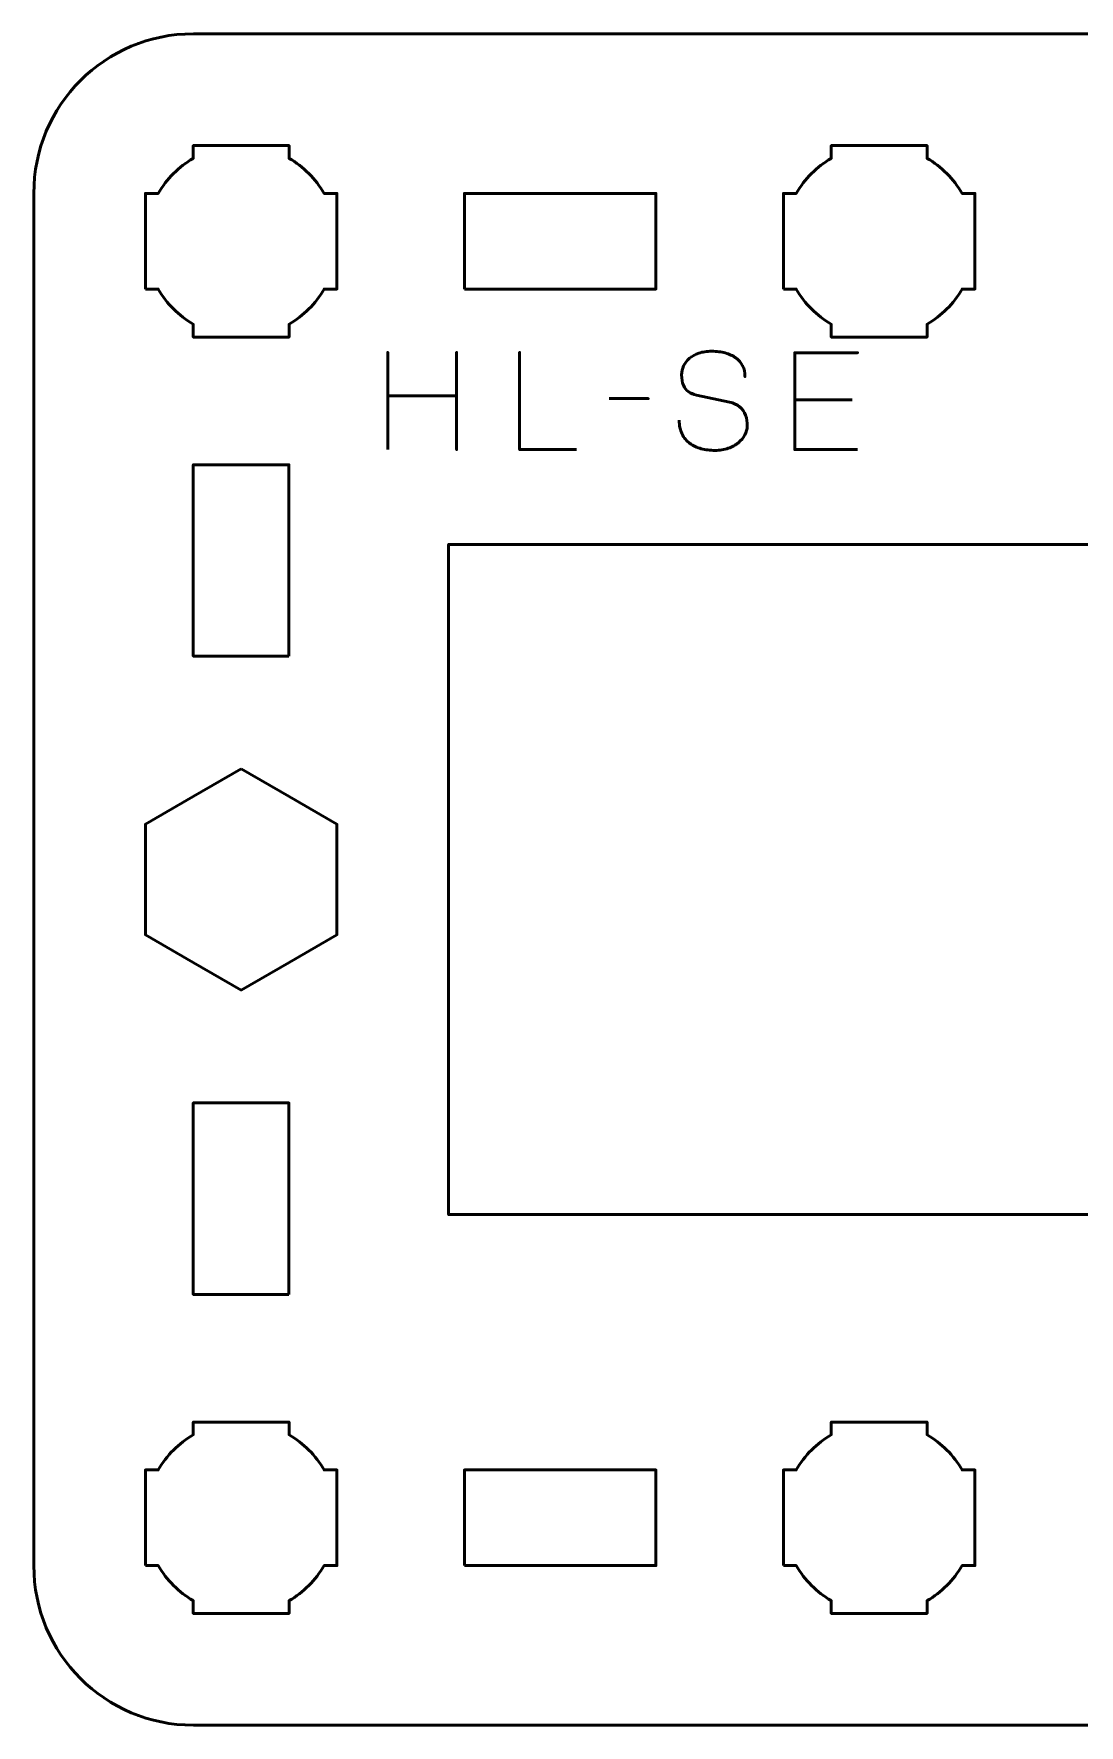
# Model space of a CAD drawing. Header units: centimetres. Extents: x -34.2 to 13.2, y -23.5 to -6.2.
# Drawn here: x 5.85 to 9.13, y -11.5 to -6.2 of the extents above; entities that cross this region are included whole.
import ezdxf

# ---------------------------------------------------------------- set-up
doc = ezdxf.new("R2010")
doc.units = ezdxf.units.CM
doc.header["$MEASUREMENT"] = 0
doc.layers.add('Layer 1', color=7, linetype='Continuous')

msp = doc.modelspace()

# ---------------------------------------------------------------- linework, layer by layer
at = {"layer": 'Layer 1', "lineweight": 53}
for points, knots in [([(13.15007, -11.00009), (13.14999, -11.27715), (12.92692, -11.50003), (12.64997, -11.50003), (12.64997, -11.50003), (9.88338, -11.50003), (9.11676, -11.50003), (6.35017, -11.50003), (6.35017, -11.50003), (6.07317, -11.50003), (5.85007, -11.27694), (5.85007, -10.99994), (5.85007, -10.99994), (5.85007, -10.99994), (5.85007, -6.70008), (5.85007, -6.70008), (5.85007, -6.70008), (5.85007, -6.42295), (6.07317, -6.19999), (6.35017, -6.19999), (6.35017, -6.19999), (9.11676, -6.19999), (9.88338, -6.19999), (12.64997, -6.19999), (12.64997, -6.19999), (12.92697, -6.19999), (13.15007, -6.42308), (13.15007, -6.70008), (13.15007, -6.70008), (13.15007, -6.70008), (13.15007, -11.00009), (13.15007, -11.00009)], [0, 0, 0, 0, 0.125, 0.125, 0.125, 0.125, 0.25, 0.25, 0.25, 0.25, 0.375, 0.375, 0.375, 0.375, 0.5, 0.5, 0.5, 0.5, 0.625, 0.625, 0.625, 0.625, 0.75, 0.75, 0.75, 0.75, 0.875, 0.875, 0.875, 0.875, 1, 1, 1, 1]), ([(6.20012, -7.00008), (6.20012, -7.00008), (6.20012, -6.85156), (6.20012, -6.85156), (6.20012, -6.85156), (6.20012, -6.85156), (6.2001, -6.85001), (6.2001, -6.85001), (6.2001, -6.85001), (6.2001, -6.85001), (6.20012, -6.84846), (6.20012, -6.84846), (6.20012, -6.84846), (6.20012, -6.84846), (6.20012, -6.70008), (6.20012, -6.70008), (6.20012, -6.70008), (6.20012, -6.70008), (6.24021, -6.70008), (6.24021, -6.70008), (6.24021, -6.70008), (6.26656, -6.65451), (6.30456, -6.61653), (6.35011, -6.59017), (6.35011, -6.59017), (6.35011, -6.59017), (6.35011, -6.55008), (6.35011, -6.55008), (6.35011, -6.55008), (6.35011, -6.55008), (6.49416, -6.55008), (6.49416, -6.55008), (6.49416, -6.55008), (6.49416, -6.55008), (6.5001, -6.55002), (6.5001, -6.55002), (6.5001, -6.55002), (6.5001, -6.55002), (6.50604, -6.55008), (6.50604, -6.55008), (6.50604, -6.55008), (6.50604, -6.55008), (6.65011, -6.55008), (6.65011, -6.55008), (6.65011, -6.55008), (6.65011, -6.55008), (6.65011, -6.59015), (6.65011, -6.59015), (6.65011, -6.59015), (6.69568, -6.61651), (6.73367, -6.6545), (6.76001, -6.70008), (6.76001, -6.70008), (6.76001, -6.70008), (6.80011, -6.70008), (6.80011, -6.70008), (6.80011, -6.70008), (6.80011, -6.70008), (6.80011, -7.00008), (6.80011, -7.00008), (6.80011, -7.00008), (6.80011, -7.00008), (6.75992, -7.00008), (6.75992, -7.00008), (6.75992, -7.00008), (6.73358, -7.04558), (6.69562, -7.08352), (6.65011, -7.10986), (6.65011, -7.10986), (6.65011, -7.10986), (6.65011, -7.15007), (6.65011, -7.15007), (6.65011, -7.15007), (6.65011, -7.15007), (6.35011, -7.15007), (6.35011, -7.15007), (6.35011, -7.15007), (6.35011, -7.15007), (6.35011, -7.10984), (6.35011, -7.10984), (6.35011, -7.10984), (6.30461, -7.0835), (6.26665, -7.04557), (6.24031, -7.00008), (6.24031, -7.00008), (6.24031, -7.00008), (6.20012, -7.00008), (6.20012, -7.00008)], [0, 0, 0, 0, 0.0454545, 0.0454545, 0.0454545, 0.0454545, 0.0909091, 0.0909091, 0.0909091, 0.0909091, 0.1363636, 0.1363636, 0.1363636, 0.1363636, 0.1818182, 0.1818182, 0.1818182, 0.1818182, 0.2272727, 0.2272727, 0.2272727, 0.2272727, 0.2727273, 0.2727273, 0.2727273, 0.2727273, 0.3181818, 0.3181818, 0.3181818, 0.3181818, 0.3636364, 0.3636364, 0.3636364, 0.3636364, 0.4090909, 0.4090909, 0.4090909, 0.4090909, 0.4545455, 0.4545455, 0.4545455, 0.4545455, 0.5, 0.5, 0.5, 0.5, 0.5454545, 0.5454545, 0.5454545, 0.5454545, 0.5909091, 0.5909091, 0.5909091, 0.5909091, 0.6363636, 0.6363636, 0.6363636, 0.6363636, 0.6818182, 0.6818182, 0.6818182, 0.6818182, 0.7272727, 0.7272727, 0.7272727, 0.7272727, 0.7727273, 0.7727273, 0.7727273, 0.7727273, 0.8181818, 0.8181818, 0.8181818, 0.8181818, 0.8636364, 0.8636364, 0.8636364, 0.8636364, 0.9090909, 0.9090909, 0.9090909, 0.9090909, 0.9545455, 0.9545455, 0.9545455, 0.9545455, 1, 1, 1, 1]), ([(8.20012, -7.00008), (8.20012, -7.00008), (8.20012, -6.85156), (8.20012, -6.85156), (8.20012, -6.85156), (8.20012, -6.85156), (8.2001, -6.85001), (8.2001, -6.85001), (8.2001, -6.85001), (8.2001, -6.85001), (8.20012, -6.84846), (8.20012, -6.84846), (8.20012, -6.84846), (8.20012, -6.84846), (8.20012, -6.70008), (8.20012, -6.70008), (8.20012, -6.70008), (8.20012, -6.70008), (8.24021, -6.70008), (8.24021, -6.70008), (8.24021, -6.70008), (8.26656, -6.65451), (8.30456, -6.61653), (8.35011, -6.59017), (8.35011, -6.59017), (8.35011, -6.59017), (8.35011, -6.55008), (8.35011, -6.55008), (8.35011, -6.55008), (8.35011, -6.55008), (8.49416, -6.55008), (8.49416, -6.55008), (8.49416, -6.55008), (8.49416, -6.55008), (8.5001, -6.55002), (8.5001, -6.55002), (8.5001, -6.55002), (8.5001, -6.55002), (8.50604, -6.55008), (8.50604, -6.55008), (8.50604, -6.55008), (8.50604, -6.55008), (8.65011, -6.55008), (8.65011, -6.55008), (8.65011, -6.55008), (8.65011, -6.55008), (8.65011, -6.59015), (8.65011, -6.59015), (8.65011, -6.59015), (8.69568, -6.61651), (8.73367, -6.6545), (8.76001, -6.70008), (8.76001, -6.70008), (8.76001, -6.70008), (8.80011, -6.70008), (8.80011, -6.70008), (8.80011, -6.70008), (8.80011, -6.70008), (8.80011, -7.00008), (8.80011, -7.00008), (8.80011, -7.00008), (8.80011, -7.00008), (8.75992, -7.00008), (8.75992, -7.00008), (8.75992, -7.00008), (8.73358, -7.04558), (8.69562, -7.08352), (8.65011, -7.10986), (8.65011, -7.10986), (8.65011, -7.10986), (8.65011, -7.15007), (8.65011, -7.15007), (8.65011, -7.15007), (8.65011, -7.15007), (8.35011, -7.15007), (8.35011, -7.15007), (8.35011, -7.15007), (8.35011, -7.15007), (8.35011, -7.10984), (8.35011, -7.10984), (8.35011, -7.10984), (8.30461, -7.0835), (8.26665, -7.04557), (8.24031, -7.00008), (8.24031, -7.00008), (8.24031, -7.00008), (8.20012, -7.00008), (8.20012, -7.00008)], [0, 0, 0, 0, 0.0454545, 0.0454545, 0.0454545, 0.0454545, 0.0909091, 0.0909091, 0.0909091, 0.0909091, 0.1363636, 0.1363636, 0.1363636, 0.1363636, 0.1818182, 0.1818182, 0.1818182, 0.1818182, 0.2272727, 0.2272727, 0.2272727, 0.2272727, 0.2727273, 0.2727273, 0.2727273, 0.2727273, 0.3181818, 0.3181818, 0.3181818, 0.3181818, 0.3636364, 0.3636364, 0.3636364, 0.3636364, 0.4090909, 0.4090909, 0.4090909, 0.4090909, 0.4545455, 0.4545455, 0.4545455, 0.4545455, 0.5, 0.5, 0.5, 0.5, 0.5454545, 0.5454545, 0.5454545, 0.5454545, 0.5909091, 0.5909091, 0.5909091, 0.5909091, 0.6363636, 0.6363636, 0.6363636, 0.6363636, 0.6818182, 0.6818182, 0.6818182, 0.6818182, 0.7272727, 0.7272727, 0.7272727, 0.7272727, 0.7727273, 0.7727273, 0.7727273, 0.7727273, 0.8181818, 0.8181818, 0.8181818, 0.8181818, 0.8636364, 0.8636364, 0.8636364, 0.8636364, 0.9090909, 0.9090909, 0.9090909, 0.9090909, 0.9545455, 0.9545455, 0.9545455, 0.9545455, 1, 1, 1, 1]), ([(7.20012, -7.00008), (7.20012, -7.00008), (7.20012, -6.70008), (7.20012, -6.70008), (7.20012, -6.70008), (7.20012, -6.70008), (7.80011, -6.70008), (7.80011, -6.70008), (7.80011, -6.70008), (7.80011, -6.70008), (7.80011, -7.00008), (7.80011, -7.00008), (7.80011, -7.00008), (7.80011, -7.00008), (7.20012, -7.00008), (7.20012, -7.00008)], [0, 0, 0, 0, 0.25, 0.25, 0.25, 0.25, 0.5, 0.5, 0.5, 0.5, 0.75, 0.75, 0.75, 0.75, 1, 1, 1, 1]), ([(6.65002, -8.15008), (6.65002, -8.15008), (6.35001, -8.15008), (6.35001, -8.15008), (6.35001, -8.15008), (6.35001, -8.15008), (6.35001, -7.55009), (6.35001, -7.55009), (6.35001, -7.55009), (6.35001, -7.55009), (6.65002, -7.55009), (6.65002, -7.55009), (6.65002, -7.55009), (6.65002, -7.55009), (6.65002, -8.15008), (6.65002, -8.15008)], [0, 0, 0, 0, 0.25, 0.25, 0.25, 0.25, 0.5, 0.5, 0.5, 0.5, 0.75, 0.75, 0.75, 0.75, 1, 1, 1, 1]), ([(11.85007, -7.80002), (11.85007, -9.05018), (11.85007, -8.64982), (11.85007, -9.90001), (11.85007, -9.90001), (9.93303, -9.9), (9.08859, -9.89999), (7.15007, -9.9), (7.15007, -9.9), (7.15007, -9.02283), (7.15007, -8.67719), (7.15007, -7.80001), (7.15007, -7.80001), (9.05155, -7.80001), (9.96024, -7.80002), (11.85007, -7.80002)], [0, 0, 0, 0, 0.25, 0.25, 0.25, 0.25, 0.5, 0.5, 0.5, 0.5, 0.75, 0.75, 0.75, 0.75, 1, 1, 1, 1]), ([(6.50006, -8.50363), (6.50006, -8.50363), (6.65007, -8.59023), (6.65007, -8.59023), (6.65007, -8.59023), (6.65007, -8.59023), (6.80006, -8.67683), (6.80006, -8.67683), (6.80006, -8.67683), (6.80006, -8.67683), (6.80006, -8.85004), (6.80006, -8.85004), (6.80006, -8.85004), (6.80006, -8.85004), (6.80006, -9.02325), (6.80006, -9.02325), (6.80006, -9.02325), (6.80006, -9.02325), (6.65007, -9.10985), (6.65007, -9.10985), (6.65007, -9.10985), (6.65007, -9.10985), (6.50006, -9.19645), (6.50006, -9.19645), (6.50006, -9.19645), (6.50006, -9.19645), (6.35005, -9.10985), (6.35005, -9.10985), (6.35005, -9.10985), (6.35005, -9.10985), (6.20006, -9.02325), (6.20006, -9.02325), (6.20006, -9.02325), (6.20006, -9.02325), (6.20006, -8.85004), (6.20006, -8.85004), (6.20006, -8.85004), (6.20006, -8.85004), (6.20006, -8.67683), (6.20006, -8.67683), (6.20006, -8.67683), (6.20006, -8.67683), (6.35005, -8.59023), (6.35005, -8.59023), (6.35005, -8.59023), (6.35005, -8.59023), (6.50006, -8.50363), (6.50006, -8.50363)], [0, 0, 0, 0, 0.0833333, 0.0833333, 0.0833333, 0.0833333, 0.1666667, 0.1666667, 0.1666667, 0.1666667, 0.25, 0.25, 0.25, 0.25, 0.3333333, 0.3333333, 0.3333333, 0.3333333, 0.4166667, 0.4166667, 0.4166667, 0.4166667, 0.5, 0.5, 0.5, 0.5, 0.5833333, 0.5833333, 0.5833333, 0.5833333, 0.6666667, 0.6666667, 0.6666667, 0.6666667, 0.75, 0.75, 0.75, 0.75, 0.8333333, 0.8333333, 0.8333333, 0.8333333, 0.9166667, 0.9166667, 0.9166667, 0.9166667, 1, 1, 1, 1]), ([(6.65002, -10.15008), (6.65002, -10.15008), (6.35001, -10.15008), (6.35001, -10.15008), (6.35001, -10.15008), (6.35001, -10.15008), (6.35001, -9.55009), (6.35001, -9.55009), (6.35001, -9.55009), (6.35001, -9.55009), (6.65002, -9.55009), (6.65002, -9.55009), (6.65002, -9.55009), (6.65002, -9.55009), (6.65002, -10.15008), (6.65002, -10.15008)], [0, 0, 0, 0, 0.25, 0.25, 0.25, 0.25, 0.5, 0.5, 0.5, 0.5, 0.75, 0.75, 0.75, 0.75, 1, 1, 1, 1]), ([(6.20012, -11.00008), (6.20012, -11.00008), (6.20012, -10.85156), (6.20012, -10.85156), (6.20012, -10.85156), (6.20012, -10.85156), (6.2001, -10.85001), (6.2001, -10.85001), (6.2001, -10.85001), (6.2001, -10.85001), (6.20012, -10.84846), (6.20012, -10.84846), (6.20012, -10.84846), (6.20012, -10.84846), (6.20012, -10.70008), (6.20012, -10.70008), (6.20012, -10.70008), (6.20012, -10.70008), (6.24021, -10.70008), (6.24021, -10.70008), (6.24021, -10.70008), (6.26656, -10.65451), (6.30456, -10.61653), (6.35011, -10.59017), (6.35011, -10.59017), (6.35011, -10.59017), (6.35011, -10.55008), (6.35011, -10.55008), (6.35011, -10.55008), (6.35011, -10.55008), (6.49416, -10.55008), (6.49416, -10.55008), (6.49416, -10.55008), (6.49416, -10.55008), (6.5001, -10.55002), (6.5001, -10.55002), (6.5001, -10.55002), (6.5001, -10.55002), (6.50604, -10.55008), (6.50604, -10.55008), (6.50604, -10.55008), (6.50604, -10.55008), (6.65011, -10.55008), (6.65011, -10.55008), (6.65011, -10.55008), (6.65011, -10.55008), (6.65011, -10.59015), (6.65011, -10.59015), (6.65011, -10.59015), (6.69568, -10.61651), (6.73367, -10.6545), (6.76001, -10.70008), (6.76001, -10.70008), (6.76001, -10.70008), (6.80011, -10.70008), (6.80011, -10.70008), (6.80011, -10.70008), (6.80011, -10.70008), (6.80011, -11.00008), (6.80011, -11.00008), (6.80011, -11.00008), (6.80011, -11.00008), (6.75992, -11.00008), (6.75992, -11.00008), (6.75992, -11.00008), (6.73358, -11.04558), (6.69562, -11.08352), (6.65011, -11.10986), (6.65011, -11.10986), (6.65011, -11.10986), (6.65011, -11.15007), (6.65011, -11.15007), (6.65011, -11.15007), (6.65011, -11.15007), (6.35011, -11.15007), (6.35011, -11.15007), (6.35011, -11.15007), (6.35011, -11.15007), (6.35011, -11.10984), (6.35011, -11.10984), (6.35011, -11.10984), (6.30461, -11.0835), (6.26665, -11.04557), (6.24031, -11.00008), (6.24031, -11.00008), (6.24031, -11.00008), (6.20012, -11.00008), (6.20012, -11.00008)], [0, 0, 0, 0, 0.0454545, 0.0454545, 0.0454545, 0.0454545, 0.0909091, 0.0909091, 0.0909091, 0.0909091, 0.1363636, 0.1363636, 0.1363636, 0.1363636, 0.1818182, 0.1818182, 0.1818182, 0.1818182, 0.2272727, 0.2272727, 0.2272727, 0.2272727, 0.2727273, 0.2727273, 0.2727273, 0.2727273, 0.3181818, 0.3181818, 0.3181818, 0.3181818, 0.3636364, 0.3636364, 0.3636364, 0.3636364, 0.4090909, 0.4090909, 0.4090909, 0.4090909, 0.4545455, 0.4545455, 0.4545455, 0.4545455, 0.5, 0.5, 0.5, 0.5, 0.5454545, 0.5454545, 0.5454545, 0.5454545, 0.5909091, 0.5909091, 0.5909091, 0.5909091, 0.6363636, 0.6363636, 0.6363636, 0.6363636, 0.6818182, 0.6818182, 0.6818182, 0.6818182, 0.7272727, 0.7272727, 0.7272727, 0.7272727, 0.7727273, 0.7727273, 0.7727273, 0.7727273, 0.8181818, 0.8181818, 0.8181818, 0.8181818, 0.8636364, 0.8636364, 0.8636364, 0.8636364, 0.9090909, 0.9090909, 0.9090909, 0.9090909, 0.9545455, 0.9545455, 0.9545455, 0.9545455, 1, 1, 1, 1]), ([(8.20012, -11.00008), (8.20012, -11.00008), (8.20012, -10.85156), (8.20012, -10.85156), (8.20012, -10.85156), (8.20012, -10.85156), (8.2001, -10.85001), (8.2001, -10.85001), (8.2001, -10.85001), (8.2001, -10.85001), (8.20012, -10.84846), (8.20012, -10.84846), (8.20012, -10.84846), (8.20012, -10.84846), (8.20012, -10.70008), (8.20012, -10.70008), (8.20012, -10.70008), (8.20012, -10.70008), (8.24021, -10.70008), (8.24021, -10.70008), (8.24021, -10.70008), (8.26656, -10.65451), (8.30456, -10.61653), (8.35011, -10.59017), (8.35011, -10.59017), (8.35011, -10.59017), (8.35011, -10.55008), (8.35011, -10.55008), (8.35011, -10.55008), (8.35011, -10.55008), (8.49416, -10.55008), (8.49416, -10.55008), (8.49416, -10.55008), (8.49416, -10.55008), (8.5001, -10.55002), (8.5001, -10.55002), (8.5001, -10.55002), (8.5001, -10.55002), (8.50604, -10.55008), (8.50604, -10.55008), (8.50604, -10.55008), (8.50604, -10.55008), (8.65011, -10.55008), (8.65011, -10.55008), (8.65011, -10.55008), (8.65011, -10.55008), (8.65011, -10.59015), (8.65011, -10.59015), (8.65011, -10.59015), (8.69568, -10.61651), (8.73367, -10.6545), (8.76001, -10.70008), (8.76001, -10.70008), (8.76001, -10.70008), (8.80011, -10.70008), (8.80011, -10.70008), (8.80011, -10.70008), (8.80011, -10.70008), (8.80011, -11.00008), (8.80011, -11.00008), (8.80011, -11.00008), (8.80011, -11.00008), (8.75992, -11.00008), (8.75992, -11.00008), (8.75992, -11.00008), (8.73358, -11.04558), (8.69562, -11.08352), (8.65011, -11.10986), (8.65011, -11.10986), (8.65011, -11.10986), (8.65011, -11.15007), (8.65011, -11.15007), (8.65011, -11.15007), (8.65011, -11.15007), (8.35011, -11.15007), (8.35011, -11.15007), (8.35011, -11.15007), (8.35011, -11.15007), (8.35011, -11.10984), (8.35011, -11.10984), (8.35011, -11.10984), (8.30461, -11.0835), (8.26665, -11.04557), (8.24031, -11.00008), (8.24031, -11.00008), (8.24031, -11.00008), (8.20012, -11.00008), (8.20012, -11.00008)], [0, 0, 0, 0, 0.0454545, 0.0454545, 0.0454545, 0.0454545, 0.0909091, 0.0909091, 0.0909091, 0.0909091, 0.1363636, 0.1363636, 0.1363636, 0.1363636, 0.1818182, 0.1818182, 0.1818182, 0.1818182, 0.2272727, 0.2272727, 0.2272727, 0.2272727, 0.2727273, 0.2727273, 0.2727273, 0.2727273, 0.3181818, 0.3181818, 0.3181818, 0.3181818, 0.3636364, 0.3636364, 0.3636364, 0.3636364, 0.4090909, 0.4090909, 0.4090909, 0.4090909, 0.4545455, 0.4545455, 0.4545455, 0.4545455, 0.5, 0.5, 0.5, 0.5, 0.5454545, 0.5454545, 0.5454545, 0.5454545, 0.5909091, 0.5909091, 0.5909091, 0.5909091, 0.6363636, 0.6363636, 0.6363636, 0.6363636, 0.6818182, 0.6818182, 0.6818182, 0.6818182, 0.7272727, 0.7272727, 0.7272727, 0.7272727, 0.7727273, 0.7727273, 0.7727273, 0.7727273, 0.8181818, 0.8181818, 0.8181818, 0.8181818, 0.8636364, 0.8636364, 0.8636364, 0.8636364, 0.9090909, 0.9090909, 0.9090909, 0.9090909, 0.9545455, 0.9545455, 0.9545455, 0.9545455, 1, 1, 1, 1]), ([(7.20012, -10.99994), (7.20012, -10.99994), (7.20012, -10.69993), (7.20012, -10.69993), (7.20012, -10.69993), (7.20012, -10.69993), (7.80011, -10.69993), (7.80011, -10.69993), (7.80011, -10.69993), (7.80011, -10.69993), (7.80011, -10.99994), (7.80011, -10.99994), (7.80011, -10.99994), (7.80011, -10.99994), (7.20012, -10.99994), (7.20012, -10.99994)], [0, 0, 0, 0, 0.25, 0.25, 0.25, 0.25, 0.5, 0.5, 0.5, 0.5, 0.75, 0.75, 0.75, 0.75, 1, 1, 1, 1])]:
    msp.add_open_spline(points, degree=3, knots=knots, dxfattribs=at)
at = {"layer": 'Layer 1', "color": 5, "lineweight": 53}
for points, knots in [([(6.95977, -7.50285), (6.95977, -7.50285), (6.95977, -7.33394), (6.95977, -7.33394), (6.95977, -7.33394), (6.95977, -7.33394), (7.17524, -7.33394), (7.17524, -7.33394), (7.17524, -7.33394), (7.17524, -7.33394), (7.17524, -7.50285), (7.17524, -7.50285), (7.17524, -7.50285), (7.17524, -7.50285), (7.17524, -7.19805), (7.17524, -7.19805), (7.17524, -7.19805), (7.17524, -7.19805), (7.17524, -7.33394), (7.17524, -7.33394), (7.17524, -7.33394), (7.17524, -7.33394), (6.95977, -7.33394), (6.95977, -7.33394), (6.95977, -7.33394), (6.95977, -7.33394), (6.95977, -7.19805), (6.95977, -7.19805), (6.95977, -7.19805), (6.95977, -7.19805), (6.95977, -7.50285), (6.95977, -7.50285)], [0, 0, 0, 0, 0.125, 0.125, 0.125, 0.125, 0.25, 0.25, 0.25, 0.25, 0.375, 0.375, 0.375, 0.375, 0.5, 0.5, 0.5, 0.5, 0.625, 0.625, 0.625, 0.625, 0.75, 0.75, 0.75, 0.75, 0.875, 0.875, 0.875, 0.875, 1, 1, 1, 1]), ([(7.55116, -7.50285), (7.55116, -7.50285), (7.37294, -7.50285), (7.37294, -7.50285), (7.37294, -7.50285), (7.37294, -7.50285), (7.37294, -7.19763), (7.37294, -7.19763), (7.37294, -7.19763), (7.37294, -7.19763), (7.37294, -7.50285), (7.37294, -7.50285), (7.37294, -7.50285), (7.37294, -7.50285), (7.55116, -7.50285), (7.55116, -7.50285)], [0, 0, 0, 0, 0.25, 0.25, 0.25, 0.25, 0.5, 0.5, 0.5, 0.5, 0.75, 0.75, 0.75, 0.75, 1, 1, 1, 1]), ([(7.87331, -7.41056), (7.87345, -7.42743), (7.87641, -7.44189), (7.88234, -7.45396), (7.88234, -7.45396), (7.8882, -7.46595), (7.89638, -7.47576), (7.90668, -7.48338), (7.90668, -7.48338), (7.91705, -7.49093), (7.92898, -7.4965), (7.94245, -7.5001), (7.94245, -7.5001), (7.95586, -7.50363), (7.97025, -7.50539), (7.98549, -7.50539), (7.98549, -7.50539), (8.00087, -7.50532), (8.0147, -7.50306), (8.02705, -7.49876), (8.02705, -7.49876), (8.03933, -7.49445), (8.04984, -7.48867), (8.05866, -7.4814), (8.05866, -7.4814), (8.06741, -7.47413), (8.07418, -7.46602), (8.07898, -7.45699), (8.07898, -7.45699), (8.08378, -7.44796), (8.08632, -7.43872), (8.08667, -7.42919), (8.08667, -7.42919), (8.08709, -7.4167), (8.08526, -7.40527), (8.08124, -7.39497), (8.08124, -7.39497), (8.07721, -7.38467), (8.071, -7.37606), (8.06261, -7.36901), (8.06261, -7.36901), (8.05428, -7.36195), (8.04377, -7.35701), (8.03121, -7.35426), (8.03121, -7.35426), (8.03121, -7.35426), (7.9275, -7.33182), (7.9275, -7.33182), (7.9275, -7.33182), (7.91776, -7.32978), (7.90936, -7.32632), (7.90245, -7.32152), (7.90245, -7.32152), (7.89553, -7.31666), (7.89017, -7.30995), (7.8865, -7.30134), (7.8865, -7.30134), (7.88283, -7.29281), (7.88093, -7.28194), (7.88093, -7.26875), (7.88093, -7.26875), (7.88093, -7.25873), (7.88298, -7.24928), (7.88714, -7.24039), (7.88714, -7.24039), (7.89123, -7.2315), (7.8973, -7.22366), (7.90527, -7.21675), (7.90527, -7.21675), (7.91324, -7.20991), (7.92312, -7.20454), (7.93483, -7.20066), (7.93483, -7.20066), (7.94662, -7.19671), (7.96009, -7.19474), (7.97533, -7.19467), (7.97533, -7.19467), (7.99064, -7.19467), (8.00468, -7.19643), (8.01752, -7.19996), (8.01752, -7.19996), (8.03029, -7.20349), (8.04137, -7.20857), (8.05068, -7.21534), (8.05068, -7.21534), (8.06, -7.22211), (8.06719, -7.23044), (8.07213, -7.24017), (8.07213, -7.24017), (8.07707, -7.24998), (8.0794, -7.2612), (8.07905, -7.27383), (8.07905, -7.27383), (8.0794, -7.2612), (8.07707, -7.24998), (8.07213, -7.24017), (8.07213, -7.24017), (8.06719, -7.23044), (8.06, -7.22211), (8.05068, -7.21534), (8.05068, -7.21534), (8.04137, -7.20857), (8.03029, -7.20349), (8.01752, -7.19996), (8.01752, -7.19996), (8.00468, -7.19643), (7.99064, -7.19467), (7.97533, -7.19467), (7.97533, -7.19467), (7.96009, -7.19474), (7.94662, -7.19671), (7.93483, -7.20066), (7.93483, -7.20066), (7.92312, -7.20454), (7.91324, -7.20991), (7.90527, -7.21675), (7.90527, -7.21675), (7.8973, -7.22366), (7.89123, -7.2315), (7.88714, -7.24039), (7.88714, -7.24039), (7.88298, -7.24928), (7.88093, -7.25873), (7.88093, -7.26875), (7.88093, -7.26875), (7.88093, -7.28194), (7.88276, -7.29281), (7.88629, -7.30127), (7.88629, -7.30127), (7.88989, -7.30981), (7.89518, -7.31644), (7.9021, -7.32131), (7.9021, -7.32131), (7.90901, -7.32611), (7.91748, -7.32964), (7.9275, -7.33182), (7.9275, -7.33182), (7.9275, -7.33182), (8.03121, -7.35426), (8.03121, -7.35426), (8.03121, -7.35426), (8.04405, -7.35701), (8.05464, -7.36195), (8.06296, -7.36901), (8.06296, -7.36901), (8.07136, -7.37606), (8.0775, -7.38467), (8.08145, -7.39497), (8.08145, -7.39497), (8.08533, -7.40527), (8.08709, -7.4167), (8.08667, -7.42919), (8.08667, -7.42919), (8.08632, -7.43872), (8.08378, -7.44796), (8.07898, -7.45699), (8.07898, -7.45699), (8.07418, -7.46602), (8.06741, -7.47413), (8.05866, -7.4814), (8.05866, -7.4814), (8.04984, -7.48867), (8.03933, -7.49445), (8.02705, -7.49876), (8.02705, -7.49876), (8.0147, -7.50306), (8.00087, -7.50532), (7.98549, -7.50539), (7.98549, -7.50539), (7.97025, -7.50539), (7.95586, -7.50363), (7.94245, -7.5001), (7.94245, -7.5001), (7.92898, -7.4965), (7.91705, -7.49093), (7.90668, -7.48338), (7.90668, -7.48338), (7.89638, -7.47576), (7.8882, -7.46595), (7.88234, -7.45396), (7.88234, -7.45396), (7.87641, -7.44189), (7.87345, -7.42743), (7.87331, -7.41056)], [0, 0, 0, 0, 0.0217391, 0.0217391, 0.0217391, 0.0217391, 0.0434783, 0.0434783, 0.0434783, 0.0434783, 0.0652174, 0.0652174, 0.0652174, 0.0652174, 0.0869565, 0.0869565, 0.0869565, 0.0869565, 0.1086957, 0.1086957, 0.1086957, 0.1086957, 0.1304348, 0.1304348, 0.1304348, 0.1304348, 0.1521739, 0.1521739, 0.1521739, 0.1521739, 0.173913, 0.173913, 0.173913, 0.173913, 0.1956522, 0.1956522, 0.1956522, 0.1956522, 0.2173913, 0.2173913, 0.2173913, 0.2173913, 0.2391304, 0.2391304, 0.2391304, 0.2391304, 0.2608696, 0.2608696, 0.2608696, 0.2608696, 0.2826087, 0.2826087, 0.2826087, 0.2826087, 0.3043478, 0.3043478, 0.3043478, 0.3043478, 0.326087, 0.326087, 0.326087, 0.326087, 0.3478261, 0.3478261, 0.3478261, 0.3478261, 0.3695652, 0.3695652, 0.3695652, 0.3695652, 0.3913043, 0.3913043, 0.3913043, 0.3913043, 0.4130435, 0.4130435, 0.4130435, 0.4130435, 0.4347826, 0.4347826, 0.4347826, 0.4347826, 0.4565217, 0.4565217, 0.4565217, 0.4565217, 0.4782609, 0.4782609, 0.4782609, 0.4782609, 0.5, 0.5, 0.5, 0.5, 0.5217391, 0.5217391, 0.5217391, 0.5217391, 0.5434783, 0.5434783, 0.5434783, 0.5434783, 0.5652174, 0.5652174, 0.5652174, 0.5652174, 0.5869565, 0.5869565, 0.5869565, 0.5869565, 0.6086957, 0.6086957, 0.6086957, 0.6086957, 0.6304348, 0.6304348, 0.6304348, 0.6304348, 0.6521739, 0.6521739, 0.6521739, 0.6521739, 0.673913, 0.673913, 0.673913, 0.673913, 0.6956522, 0.6956522, 0.6956522, 0.6956522, 0.7173913, 0.7173913, 0.7173913, 0.7173913, 0.7391304, 0.7391304, 0.7391304, 0.7391304, 0.7608696, 0.7608696, 0.7608696, 0.7608696, 0.7826087, 0.7826087, 0.7826087, 0.7826087, 0.8043478, 0.8043478, 0.8043478, 0.8043478, 0.826087, 0.826087, 0.826087, 0.826087, 0.8478261, 0.8478261, 0.8478261, 0.8478261, 0.8695652, 0.8695652, 0.8695652, 0.8695652, 0.8913043, 0.8913043, 0.8913043, 0.8913043, 0.9130435, 0.9130435, 0.9130435, 0.9130435, 0.9347826, 0.9347826, 0.9347826, 0.9347826, 0.9565217, 0.9565217, 0.9565217, 0.9565217, 0.9782609, 0.9782609, 0.9782609, 0.9782609, 1, 1, 1, 1]), ([(8.43253, -7.50285), (8.43253, -7.50285), (8.23526, -7.50285), (8.23526, -7.50285), (8.23526, -7.50285), (8.23526, -7.50285), (8.23526, -7.19932), (8.23526, -7.19932), (8.23526, -7.19932), (8.23526, -7.19932), (8.43253, -7.19932), (8.43253, -7.19932), (8.43253, -7.19932), (8.43253, -7.19932), (8.23526, -7.19932), (8.23526, -7.19932), (8.23526, -7.19932), (8.23526, -7.19932), (8.23526, -7.50285), (8.23526, -7.50285), (8.23526, -7.50285), (8.23526, -7.50285), (8.43253, -7.50285), (8.43253, -7.50285)], [0, 0, 0, 0, 0.1666667, 0.1666667, 0.1666667, 0.1666667, 0.3333333, 0.3333333, 0.3333333, 0.3333333, 0.5, 0.5, 0.5, 0.5, 0.6666667, 0.6666667, 0.6666667, 0.6666667, 0.8333333, 0.8333333, 0.8333333, 0.8333333, 1, 1, 1, 1]), ([(7.65318, -7.34325), (7.65318, -7.34325), (7.77637, -7.34325), (7.77637, -7.34325), (7.77637, -7.34325), (7.77637, -7.34325), (7.65318, -7.34325), (7.65318, -7.34325)], [0, 0, 0, 0, 0.5, 0.5, 0.5, 0.5, 1, 1, 1, 1]), ([(8.4156, -7.34664), (8.4156, -7.34664), (8.23526, -7.34664), (8.23526, -7.34664), (8.23526, -7.34664), (8.23526, -7.34664), (8.4156, -7.34664), (8.4156, -7.34664)], [0, 0, 0, 0, 0.5, 0.5, 0.5, 0.5, 1, 1, 1, 1])]:
    msp.add_open_spline(points, degree=3, knots=knots, dxfattribs=at)

doc.saveas('drawing.dxf')
